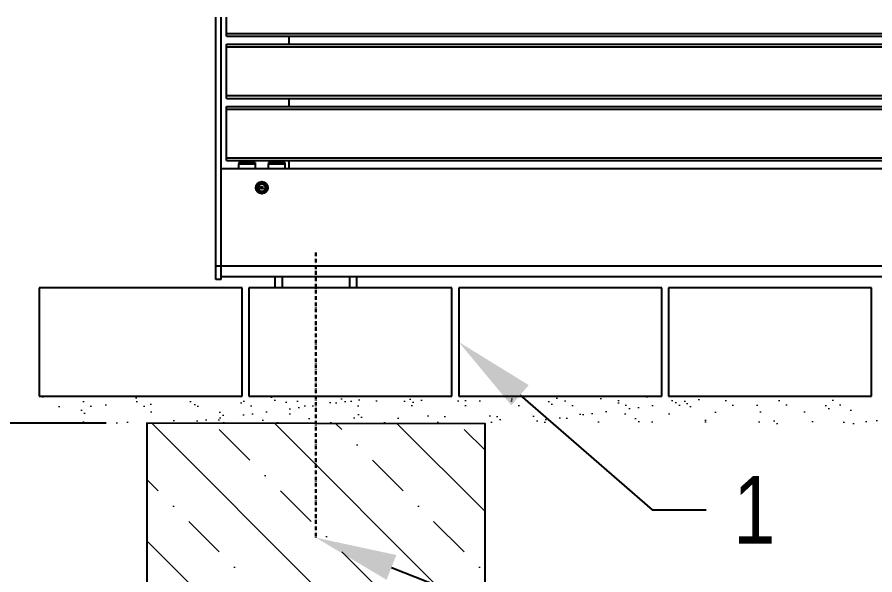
# Model space of a CAD drawing. Header units: millimetres. Extents: x 11004 to 16944, y 3085 to 7285.
# Drawn here: x 13229 to 13862, y 5398 to 5810 of the extents above; entities that cross this region are included whole.
import ezdxf
from ezdxf import colors
from ezdxf.entities.mleader import LeaderData, LeaderLine
from ezdxf.math import Vec2, Vec3

# ---------------------------------------------------------------- set-up
doc = ezdxf.new("R2010")
doc.units = ezdxf.units.MM
doc.header["$LTSCALE"] = 0.3
doc.linetypes.add('DashDot', pattern=[15, 9, -3, 0, -3])
doc.layers.add('SRAFY', color=251, linetype='Continuous', lineweight=13)
doc.styles.add('SEACAD_Arial', font='arial.ttf', dxfattribs={"width": 0.8})
doc.dimstyles.new('ISO-25', dxfattribs={"dimtxt": 1.6, "dimasz": 2, "dimexe": 0.5, "dimexo": 1.5, "dimtad": 1, "dimdec": 0, "dimtxsty": 'SEACAD_Arial', "dimcen": 2, "dimadec": 0, "dimazin": 0, "dimtfac": 1, "dimtdec": 0, "dimtmove": 0, "dimatfit": 3, "dimfxl": 1, "dimarcsym": 0})

# ---------------------------------------------------------------- blocks, each defined once
blk = doc.blocks.new('*D171')
at = {"color": 0, "lineweight": -2, "transparency": 16777216}
for p, q in [((13147.74, 5650.45), (13147.74, 5690.45)), ((13214.91, 5610.45), (13137.74, 5610.45)), ((13147.74, 5610.45), (13147.74, 5510.38)), ((13294.42, 5510.38), (13137.74, 5510.38)), ((13147.74, 5470.38), (13147.74, 5430.38))]:
    blk.add_line(p, q, dxfattribs=at)
at = {"color": 0, "transparency": 16777216}
for points in [[(13141.08, 5650.45), (13154.41, 5650.45), (13147.74, 5610.45)], [(13141.08, 5470.38), (13154.41, 5470.38), (13147.74, 5510.38)]]:
    blk.add_solid(points, dxfattribs=at)
at = {"layer": 'Defpoints', "color": 0, "transparency": 16777216}
for p in [(13244.91, 5610.45), (13147.74, 5510.38), (13324.42, 5510.38)]:
    blk.add_point(p, dxfattribs=at)
at = {"color": 0, "transparency": 16777216, "insert": (13118.9, 5560.41), "char_height": 32, "attachment_point": 5, "rotation": 90, "style": 'SEACAD_Arial'}
blk.add_mtext('100', dxfattribs=at)
blk = doc.blocks.new('*D172')
at = {"color": 0, "lineweight": -2, "transparency": 16777216}
for p, q in [((13294.42, 5510.38), (13137.74, 5510.38)), ((13147.74, 5470.38), (13147.74, 5300.04)), ((13294.42, 5260.04), (13137.74, 5260.04))]:
    blk.add_line(p, q, dxfattribs=at)
at = {"color": 0, "transparency": 16777216}
for points in [[(13141.08, 5470.38), (13154.41, 5470.38), (13147.74, 5510.38)], [(13141.08, 5300.04), (13154.41, 5300.04), (13147.74, 5260.04)]]:
    blk.add_solid(points, dxfattribs=at)
at = {"layer": 'Defpoints', "color": 0, "transparency": 16777216}
for p in [(13324.42, 5510.38), (13147.74, 5260.04), (13324.42, 5260.04)]:
    blk.add_point(p, dxfattribs=at)
at = {"color": 0, "transparency": 16777216, "insert": (13118.9, 5385.21), "char_height": 32, "attachment_point": 5, "rotation": 90, "style": 'SEACAD_Arial'}
blk.add_mtext('250', dxfattribs=at)

msp = doc.modelspace()

# ---------------------------------------------------------------- hatches: boundary and pattern name
at = {"layer": 'SRAFY'}
h = msp.add_hatch(dxfattribs=at)
h.set_pattern_fill('AR-SAND', color=256, scale=0.5)
h.set_pattern_definition([(37.5, (6709.467, 295.79), (-0.800016, 24.47066), [0, -19.304, 0, -21.59, 0, -20.6375]), (7.5, (6709.467, 295.79), (22.47616, 35.84126), [0, -10.414, 0, -17.399, 0, -6.6675]), (327.5, (6693.846, 295.79), (39.54962, 0.07186), [0, -6.35, 0, -22.86, 0, -29.845]), (317.5, (6693.846, 295.79), (38.17782, 11.14647), [0, -3.175, 0, -14.986, 0, -17.145])])
h.paths.add_polyline_path([(13244.91, 5530.45), (13244.91, 5510.49), (13275.44, 5510.45), (13395.42, 5510.28), (13395.42, 5530.45)])
h.paths.add_polyline_path([(14014.91, 5510.1), (14014.91, 5530.45), (13395.42, 5530.45), (13395.42, 5510.28), (13525.42, 5510.1)])
h = msp.add_hatch(dxfattribs=at)
h.set_pattern_fill('BETON-PROSTY', color=256, scale=0.8, angle=90)
h.set_pattern_definition([(135, (6702.88, 731.35), (-45.25483, -45.25483), []), (135, (6702.88, 776.605), (-67.88225, -22.6274), [32, -16, 0, -16])])
h.paths.add_polyline_path([(12943.99, 5385.14), (12943.97, 5510.13), (12443.99, 5510.48), (12444, 5260.14), (12444.01, 5260.14), (12944, 5260.11)])
h.paths.add_polyline_path([(13574.41, 5390.46), (13574.39, 5510.03), (13324.42, 5510.1), (13324.42, 5260.11), (13574.43, 5260.12)])

# ---------------------------------------------------------------- linework, layer by layer
for p, q in [((13375.41, 5626.56), (13375.41, 5810.45)), ((13379.41, 5626.56), (13379.41, 5810.45)), ((13383.41, 5798.45), (13383.41, 5810.45)), ((13383.41, 5796.45), (13383.41, 5798.45)), ((13383.41, 5798.45), (14567.41, 5798.45)), ((13383.41, 5796.45), (14567.41, 5796.45)), ((13429.41, 5796.45), (13429.41, 5790.45)), ((13383.41, 5788.45), (13383.41, 5790.45)), ((13383.41, 5790.45), (14567.41, 5790.45)), ((13383.41, 5752.45), (13383.41, 5788.45)), ((13383.41, 5788.45), (14567.41, 5788.45)), ((13383.41, 5750.45), (13383.41, 5752.45)), ((13383.41, 5752.45), (14567.41, 5752.45)), ((13383.41, 5750.45), (14567.41, 5750.45)), ((13429.41, 5750.45), (13429.41, 5744.45)), ((13383.41, 5742.45), (13383.41, 5744.45)), ((13383.41, 5744.45), (14567.41, 5744.45)), ((13383.41, 5706.45), (13383.41, 5742.45)), ((13383.41, 5742.45), (14567.41, 5742.45)), ((13383.41, 5704.45), (13383.41, 5706.45)), ((13383.41, 5706.45), (14567.41, 5706.45)), ((13383.41, 5704.45), (14567.41, 5704.45)), ((13429.41, 5704.45), (13429.41, 5698.45)), ((14571.41, 5698.45), (13379.41, 5698.45)), ((13392.41, 5703.05), (13404.41, 5703.05)), ((13392.41, 5703.05), (13392.41, 5702.05)), ((13392.41, 5702.05), (13404.41, 5702.05)), ((13392.41, 5698.45), (13392.41, 5702.05)), ((13404.41, 5703.05), (13404.41, 5702.05)), ((13404.41, 5702.05), (13404.41, 5698.45)), ((13414.41, 5703.05), (13426.41, 5703.05)), ((13414.41, 5703.05), (13414.41, 5702.05)), ((13414.41, 5702.05), (13426.41, 5702.05)), ((13414.41, 5698.45), (13414.41, 5702.05)), ((13426.41, 5703.05), (13426.41, 5702.05)), ((13426.41, 5702.05), (13426.41, 5698.45)), ((13407.94, 5686.93), (13406.52, 5684.41)), ((13410.82, 5686.96), (13407.94, 5686.93)), ((13412.29, 5684.48), (13410.82, 5686.96)), ((13406.52, 5684.41), (13407.99, 5681.93)), ((13408, 5681.93), (13410.88, 5681.97)), ((13410.88, 5681.97), (13412.29, 5684.48)), ((13375.41, 5616.56), (13375.41, 5626.56)), ((13379.41, 5626.56), (13375.41, 5626.56)), ((13379.41, 5616.56), (13379.41, 5626.56)), ((14571.41, 5626.45), (13379.41, 5626.45)), ((13379.41, 5616.56), (13375.41, 5616.56)), ((14571.41, 5618.45), (13379.41, 5618.45)), ((13419.41, 5610.45), (13419.41, 5618.45)), ((13424.41, 5618.45), (13424.41, 5610.45)), ((13474.41, 5610.45), (13474.41, 5618.45)), ((13479.41, 5618.45), (13479.41, 5610.45)), ((13424.41, 5610.45), (13419.41, 5610.45)), ((13474.41, 5610.45), (13424.41, 5610.45)), ((13479.41, 5610.45), (13474.41, 5610.45))]:
    msp.add_line(p, q)
at = {"linetype": 'DashDot', "lineweight": 30}
msp.add_line((13449.41, 5636.47), (13449.41, 5425.81), dxfattribs=at)
at = {"color": 7, "linetype": 'Continuous'}
for p, q in [((13394.91, 5610.45), (13244.91, 5610.45)), ((13244.91, 5610.45), (13244.91, 5530.45)), ((13394.91, 5530.45), (13394.91, 5610.45)), ((13549.91, 5610.45), (13399.91, 5610.45)), ((13399.91, 5610.45), (13399.91, 5530.45)), ((13549.91, 5530.45), (13549.91, 5610.45)), ((13704.91, 5610.45), (13554.91, 5610.45)), ((13554.91, 5610.45), (13554.91, 5530.45)), ((13704.91, 5530.45), (13704.91, 5610.45)), ((13859.91, 5610.45), (13709.91, 5610.45)), ((13709.91, 5610.45), (13709.91, 5530.45)), ((13859.91, 5530.45), (13859.91, 5610.45)), ((13244.91, 5530.45), (13394.91, 5530.45)), ((13399.91, 5530.45), (13549.91, 5530.45)), ((13554.91, 5530.45), (13704.91, 5530.45)), ((13709.91, 5530.45), (13859.91, 5530.45))]:
    msp.add_line(p, q, dxfattribs=at)
at = {"flags": 128}
for points in [[(13407.94, 5686.93), (13407.94, 5686.93), (13407.94, 5686.93), (13407.94, 5686.93), (13407.94, 5686.93), (13407.94, 5686.93), (13407.94, 5686.93), (13407.94, 5686.93), (13407.94, 5686.93)], [(13410.82, 5686.96), (13410.82, 5686.96), (13410.82, 5686.96), (13410.82, 5686.96), (13410.82, 5686.96), (13410.82, 5686.96), (13410.82, 5686.96), (13410.82, 5686.96), (13410.82, 5686.96)], [(13406.52, 5684.41), (13406.52, 5684.41), (13406.52, 5684.41), (13406.52, 5684.41), (13406.52, 5684.41), (13406.52, 5684.41), (13406.52, 5684.41), (13406.52, 5684.41), (13406.52, 5684.41)], [(13407.99, 5681.93), (13407.99, 5681.93), (13407.99, 5681.93), (13408, 5681.93), (13408, 5681.93), (13408, 5681.93), (13408, 5681.93), (13408, 5681.93), (13408, 5681.93)], [(13410.88, 5681.97), (13410.88, 5681.97), (13410.88, 5681.97), (13410.88, 5681.97), (13410.88, 5681.97), (13410.88, 5681.97), (13410.88, 5681.97), (13410.88, 5681.97), (13410.88, 5681.97)], [(13412.29, 5684.48), (13412.29, 5684.48), (13412.29, 5684.48), (13412.29, 5684.48), (13412.29, 5684.48), (13412.29, 5684.48), (13412.29, 5684.48), (13412.29, 5684.48), (13412.29, 5684.48)]]:
    msp.add_lwpolyline(points, dxfattribs=at)
msp.add_lwpolyline([(13324.42, 5260.04), (13574.43, 5260.04), (13574.39, 5510.03), (13324.42, 5510.38)], close=True)
for radius in [4.5, 3.25, 3.1, 3.03, 0.894]:
    msp.add_circle((13409.41, 5684.45), radius)

# ---------------------------------------------------------------- dimensions: what is measured, and where the dimension line sits
dim = msp.add_linear_dim(base=(13147.74, 5510.38), p1=(13244.91, 5610.45), p2=(13324.42, 5510.38), angle=90, dimstyle='ISO-25')
dim.commit()
dim.dimension.update_dxf_attribs({"geometry": '*D171', "text_midpoint": (13118.9, 5560.41)})
dim = msp.add_linear_dim(base=(13147.74, 5260.04), p1=(13324.42, 5510.38), p2=(13324.42, 5260.04), angle=90, dimstyle='ISO-25')
dim.commit()
dim.dimension.update_dxf_attribs({"geometry": '*D172', "text_midpoint": (13147.74, 5385.21), "dimtype": 160})

# ---------------------------------------------------------------- leaders
ml = msp.add_multileader_mtext('Standard')
ml.set_content('1', color=256, style='SEACAD_Arial')
ml.set_leader_properties()
ml.build(insert=Vec2(0, 0))
ml.multileader.update_dxf_attribs({"text_right_attachment_type": 6, "dogleg_length": 2, "arrow_head_size": 60, "scale": 20})
ctx = ml.context
ctx.base_point, ctx.scale, ctx.char_height, ctx.arrow_head_size, ctx.landing_gap_size, ctx.plane_origin = Vec3(13737.88, 5446.35), 20, 50, 60, 20, Vec3(13474.91, 5610.45)
ctx.right_attachment = 6
notes = []
notes.append((ctx, [(0, (1, 1, 0), (13697.88, 5446.35), (1, 0), 40, [(0, [(13554.91, 5570.45)], 0, [])])]))
ctx.mtext.insert, ctx.mtext.flow_direction = Vec3(13757.88, 5471.35), 5
ml = msp.add_multileader_mtext('Standard')
ml.set_content('2', color=256, style='SEACAD_Arial')
ml.set_leader_properties()
ml.build(insert=Vec2(0, 0))
ml.multileader.update_dxf_attribs({"text_right_attachment_type": 6, "dogleg_length": 2, "arrow_head_size": 60, "scale": 20})
ctx = ml.context
ctx.base_point, ctx.scale, ctx.char_height, ctx.arrow_head_size, ctx.landing_gap_size, ctx.plane_origin = Vec3(13737.88, 5328.03), 20, 50, 60, 20, Vec3(13395.42, 5425.81)
ctx.right_attachment = 6
notes.append((ctx, [(0, (1, 1, 0), (13697.88, 5328.03), (1, 0), 40, [(0, [(13449.41, 5425.81)], 0, [])])]))
ctx.mtext.insert, ctx.mtext.flow_direction = Vec3(13757.88, 5353.03), 5
for ctx, leaders in notes:
    for number, flags, end, landing, length, lines in leaders:
        leader = LeaderData()
        leader.index, (leader.has_last_leader_line, leader.has_dogleg_vector, leader.attachment_direction) = number, flags
        leader.last_leader_point, leader.dogleg_vector, leader.dogleg_length = Vec3(end), Vec3(landing), length
        for number, points, colour, breaks in lines:
            line = LeaderLine()
            line.index, line.vertices, line.color, line.breaks = number, Vec3.list(points), colors.encode_raw_color(colour), breaks
            leader.lines.append(line)
        ctx.leaders.append(leader)

doc.saveas('drawing.dxf')
